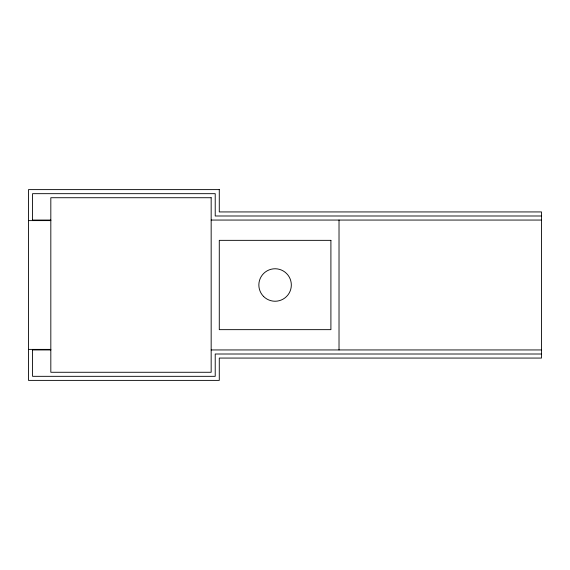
<?xml version="1.0" encoding="UTF-8"?>
<svg xmlns="http://www.w3.org/2000/svg" width="570" height="570" viewBox="0 0 570 570"><rect width="100%" height="100%" fill="white"/><g stroke="black" fill="none" stroke-linecap="round" stroke-linejoin="round"><path stroke-width="0.85" d="M541.5 215.994L215.218 215.994L215.218 193.672L32.561 193.672L32.561 220.611M32.561 220.056L50.823 220.056M211.164 220.056L541.5 220.056M28.5 220.611L50.823 220.611M28.5 349.389L50.823 349.389M32.561 349.944L50.823 349.944M211.164 349.944L541.5 349.944M541.5 354.006L215.218 354.006L215.218 376.328L32.561 376.328L32.561 349.389M339.022 220.056L339.022 349.944M219.279 189.611L28.5 189.611L28.5 380.389L219.279 380.389L219.279 358.067L541.5 358.067L541.5 211.933L219.279 211.933L219.279 189.611M211.164 197.726L50.823 197.726L50.823 372.274L211.164 372.274L211.164 197.726M330.906 240.348L219.279 240.348L219.279 329.652L330.906 329.652L330.906 240.348M263.54 296.414A16.238 16.238 0 0 0 290.75 289.296A16.238 16.238 0 0 0 270.985 269.289A16.238 16.238 0 0 0 263.54 296.414"/></g></svg>
